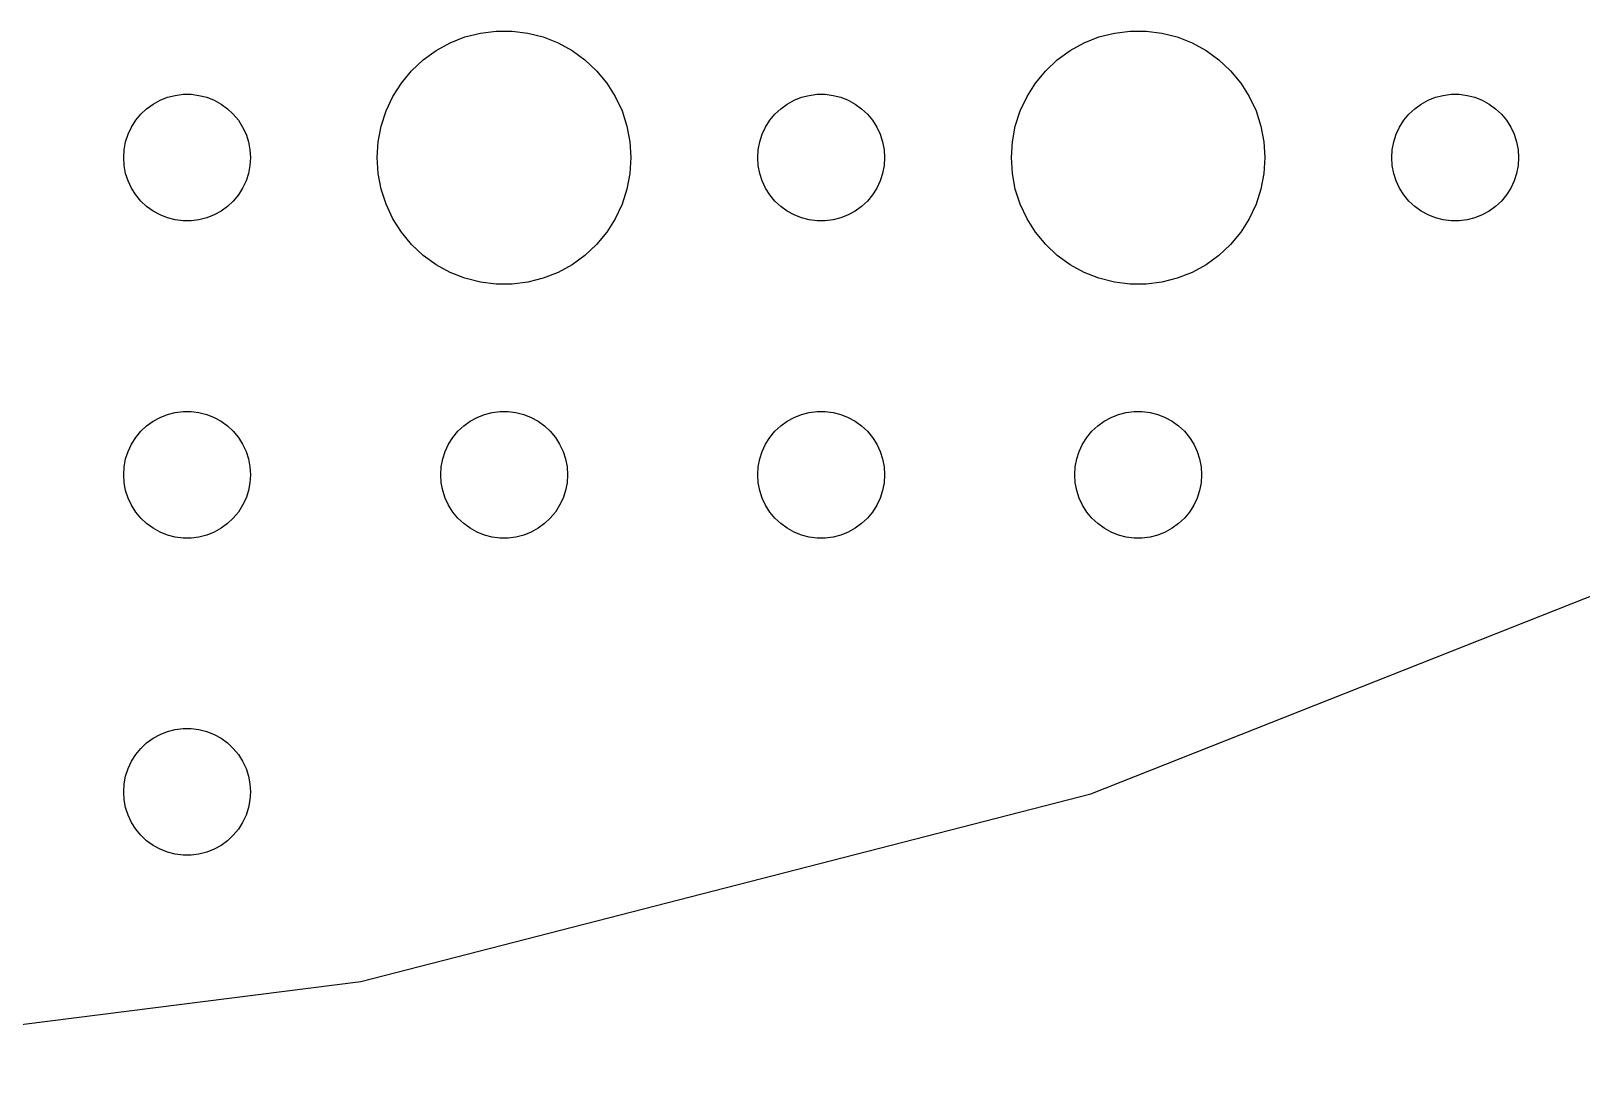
# Model space of a CAD drawing. Header units: metres. Extents: x -142 to 142, y -142 to 142.
# Drawn here: x 18.81 to 55.5, y -141.72 to -117.01 of the extents above; entities that cross this region are included whole.
import ezdxf

# ---------------------------------------------------------------- set-up
doc = ezdxf.new("R2010")
doc.units = ezdxf.units.M

msp = doc.modelspace()

# ---------------------------------------------------------------- linework, layer by layer
for p, q in [((29.4379, -117.053), (29.8116, -117.006)), ((29.8116, -117.006), (30.1884, -117.006)), ((30.1884, -117.006), (30.5621, -117.053)), ((44.4379, -117.053), (44.8116, -117.006)), ((44.8116, -117.006), (45.1884, -117.006)), ((45.1884, -117.006), (45.5621, -117.053)), ((28.3925, -117.467), (28.7227, -117.286)), ((28.7227, -117.286), (29.0729, -117.147)), ((29.0729, -117.147), (29.4379, -117.053)), ((30.5621, -117.053), (30.927, -117.147)), ((30.927, -117.147), (31.2773, -117.286)), ((31.2773, -117.286), (31.6075, -117.467)), ((43.3925, -117.467), (43.7227, -117.286)), ((43.7227, -117.286), (44.0729, -117.147)), ((44.0729, -117.147), (44.4379, -117.053)), ((45.5621, -117.053), (45.927, -117.147)), ((45.927, -117.147), (46.2773, -117.286)), ((46.2773, -117.286), (46.6075, -117.467)), ((27.8131, -117.946), (28.0877, -117.688)), ((28.0877, -117.688), (28.3925, -117.467)), ((31.6075, -117.467), (31.9123, -117.688)), ((31.9123, -117.688), (32.1869, -117.946)), ((42.8131, -117.946), (43.0877, -117.688)), ((43.0877, -117.688), (43.3925, -117.467)), ((46.6075, -117.467), (46.9123, -117.688)), ((46.9123, -117.688), (47.1869, -117.946)), ((27.5729, -118.237), (27.8131, -117.946)), ((32.1869, -117.946), (32.427, -118.237)), ((42.5729, -118.237), (42.8131, -117.946)), ((47.1869, -117.946), (47.427, -118.237)), ((22.2189, -118.527), (22.4058, -118.503)), ((22.4058, -118.503), (22.5942, -118.503)), ((22.5942, -118.503), (22.7811, -118.527)), ((27.3711, -118.555), (27.5729, -118.237)), ((32.427, -118.237), (32.6289, -118.555)), ((37.2189, -118.527), (37.4058, -118.503)), ((37.4058, -118.503), (37.5942, -118.503)), ((37.5942, -118.503), (37.7811, -118.527)), ((42.3711, -118.555), (42.5729, -118.237)), ((47.427, -118.237), (47.6289, -118.555)), ((52.2189, -118.527), (52.4058, -118.503)), ((52.4058, -118.503), (52.5942, -118.503)), ((52.5942, -118.503), (52.7811, -118.527)), ((21.4065, -118.973), (21.5439, -118.844)), ((21.5439, -118.844), (21.6963, -118.734)), ((21.6963, -118.734), (21.8613, -118.643)), ((21.8613, -118.643), (22.0365, -118.573)), ((22.0365, -118.573), (22.2189, -118.527)), ((22.7811, -118.527), (22.9635, -118.573)), ((22.9635, -118.573), (23.1387, -118.643)), ((23.1387, -118.643), (23.3037, -118.734)), ((23.3037, -118.734), (23.4561, -118.844)), ((23.4561, -118.844), (23.5934, -118.973)), ((27.2107, -118.896), (27.3711, -118.555)), ((32.6289, -118.555), (32.7893, -118.896)), ((36.4065, -118.973), (36.5439, -118.844)), ((36.5439, -118.844), (36.6963, -118.734)), ((36.6963, -118.734), (36.8613, -118.643)), ((36.8613, -118.643), (37.0365, -118.573)), ((37.0365, -118.573), (37.2189, -118.527)), ((37.7811, -118.527), (37.9635, -118.573)), ((37.9635, -118.573), (38.1387, -118.643)), ((38.1387, -118.643), (38.3037, -118.734)), ((38.3037, -118.734), (38.4561, -118.844)), ((38.4561, -118.844), (38.5934, -118.973)), ((42.2107, -118.896), (42.3711, -118.555)), ((47.6289, -118.555), (47.7893, -118.896)), ((51.4065, -118.973), (51.5439, -118.844)), ((51.5439, -118.844), (51.6963, -118.734)), ((51.6963, -118.734), (51.8613, -118.643)), ((51.8613, -118.643), (52.0365, -118.573)), ((52.0365, -118.573), (52.2189, -118.527)), ((52.7811, -118.527), (52.9635, -118.573)), ((52.9635, -118.573), (53.1387, -118.643)), ((53.1387, -118.643), (53.3037, -118.734)), ((53.3037, -118.734), (53.4561, -118.844)), ((53.4561, -118.844), (53.5934, -118.973)), ((21.1855, -119.277), (21.2865, -119.118)), ((21.2865, -119.118), (21.4065, -118.973)), ((23.5934, -118.973), (23.7135, -119.118)), ((23.7135, -119.118), (23.8145, -119.277)), ((27.0942, -119.254), (27.2107, -118.896)), ((32.7893, -118.896), (32.9057, -119.254)), ((36.1855, -119.277), (36.2865, -119.118)), ((36.2865, -119.118), (36.4065, -118.973)), ((38.5934, -118.973), (38.7135, -119.118)), ((38.7135, -119.118), (38.8145, -119.277)), ((42.0942, -119.254), (42.2107, -118.896)), ((47.7893, -118.896), (47.9057, -119.254)), ((51.1855, -119.277), (51.2865, -119.118)), ((51.2865, -119.118), (51.4065, -118.973)), ((53.5934, -118.973), (53.7135, -119.118)), ((53.7135, -119.118), (53.8145, -119.277)), ((21.0471, -119.627), (21.1053, -119.448)), ((21.1053, -119.448), (21.1855, -119.277)), ((23.8145, -119.277), (23.8947, -119.448)), ((23.8947, -119.448), (23.9529, -119.627)), ((27.0237, -119.624), (27.0942, -119.254)), ((32.9057, -119.254), (32.9763, -119.624)), ((36.0471, -119.627), (36.1053, -119.448)), ((36.1053, -119.448), (36.1855, -119.277)), ((38.8145, -119.277), (38.8947, -119.448)), ((38.8947, -119.448), (38.9529, -119.627)), ((42.0237, -119.624), (42.0942, -119.254)), ((47.9057, -119.254), (47.9763, -119.624)), ((51.0471, -119.627), (51.1053, -119.448)), ((51.1053, -119.448), (51.1855, -119.277)), ((53.8145, -119.277), (53.8947, -119.448)), ((53.8947, -119.448), (53.9529, -119.627)), ((21, -120), (21.0118, -119.812)), ((21.0118, -119.812), (21.0471, -119.627)), ((23.9529, -119.627), (23.9882, -119.812)), ((23.9882, -119.812), (24, -120)), ((27, -120), (27.0237, -119.624)), ((32.9763, -119.624), (33, -120)), ((36, -120), (36.0118, -119.812)), ((36.0118, -119.812), (36.0471, -119.627)), ((38.9529, -119.627), (38.9882, -119.812)), ((38.9882, -119.812), (39, -120)), ((42, -120), (42.0237, -119.624)), ((47.9763, -119.624), (48, -120)), ((51, -120), (51.0118, -119.812)), ((51.0118, -119.812), (51.0471, -119.627)), ((53.9529, -119.627), (53.9882, -119.812)), ((53.9882, -119.812), (54, -120)), ((21.0118, -120.188), (21, -120)), ((21.0471, -120.373), (21.0118, -120.188)), ((23.9882, -120.188), (23.9529, -120.373)), ((24, -120), (23.9882, -120.188)), ((27.0237, -120.376), (27, -120)), ((33, -120), (32.9763, -120.376)), ((36.0118, -120.188), (36, -120)), ((36.0471, -120.373), (36.0118, -120.188)), ((38.9882, -120.188), (38.9529, -120.373)), ((39, -120), (38.9882, -120.188)), ((42.0237, -120.376), (42, -120)), ((48, -120), (47.9763, -120.376)), ((51.0118, -120.188), (51, -120)), ((51.0471, -120.373), (51.0118, -120.188)), ((53.9882, -120.188), (53.9529, -120.373)), ((54, -120), (53.9882, -120.188)), ((21.1053, -120.552), (21.0471, -120.373)), ((21.1855, -120.723), (21.1053, -120.552)), ((23.8947, -120.552), (23.8145, -120.723)), ((23.9529, -120.373), (23.8947, -120.552)), ((27.0942, -120.746), (27.0237, -120.376)), ((32.9763, -120.376), (32.9057, -120.746)), ((36.1053, -120.552), (36.0471, -120.373)), ((36.1855, -120.723), (36.1053, -120.552)), ((38.8947, -120.552), (38.8145, -120.723)), ((38.9529, -120.373), (38.8947, -120.552)), ((42.0942, -120.746), (42.0237, -120.376)), ((47.9763, -120.376), (47.9057, -120.746)), ((51.1053, -120.552), (51.0471, -120.373)), ((51.1855, -120.723), (51.1053, -120.552)), ((53.8947, -120.552), (53.8145, -120.723)), ((53.9529, -120.373), (53.8947, -120.552)), ((21.2865, -120.882), (21.1855, -120.723)), ((21.4065, -121.027), (21.2865, -120.882)), ((21.5439, -121.156), (21.4065, -121.027)), ((23.5934, -121.027), (23.4561, -121.156)), ((23.7135, -120.882), (23.5934, -121.027)), ((23.8145, -120.723), (23.7135, -120.882)), ((27.2107, -121.104), (27.0942, -120.746)), ((32.9057, -120.746), (32.7893, -121.104)), ((36.2865, -120.882), (36.1855, -120.723)), ((36.4065, -121.027), (36.2865, -120.882)), ((36.5439, -121.156), (36.4065, -121.027)), ((38.5934, -121.027), (38.4561, -121.156)), ((38.7135, -120.882), (38.5934, -121.027)), ((38.8145, -120.723), (38.7135, -120.882)), ((42.2107, -121.104), (42.0942, -120.746)), ((47.9057, -120.746), (47.7893, -121.104)), ((51.2865, -120.882), (51.1855, -120.723)), ((51.4065, -121.027), (51.2865, -120.882)), ((51.5439, -121.156), (51.4065, -121.027)), ((53.5934, -121.027), (53.4561, -121.156)), ((53.7135, -120.882), (53.5934, -121.027)), ((53.8145, -120.723), (53.7135, -120.882)), ((21.6963, -121.266), (21.5439, -121.156)), ((21.8613, -121.357), (21.6963, -121.266)), ((22.0365, -121.427), (21.8613, -121.357)), ((22.2189, -121.473), (22.0365, -121.427)), ((22.9635, -121.427), (22.7811, -121.473)), ((23.1387, -121.357), (22.9635, -121.427)), ((23.3037, -121.266), (23.1387, -121.357)), ((23.4561, -121.156), (23.3037, -121.266)), ((27.3711, -121.445), (27.2107, -121.104)), ((27.5729, -121.763), (27.3711, -121.445)), ((32.6289, -121.445), (32.427, -121.763)), ((32.7893, -121.104), (32.6289, -121.445)), ((36.6963, -121.266), (36.5439, -121.156)), ((36.8613, -121.357), (36.6963, -121.266)), ((37.0365, -121.427), (36.8613, -121.357)), ((37.2189, -121.473), (37.0365, -121.427)), ((37.9635, -121.427), (37.7811, -121.473)), ((38.1387, -121.357), (37.9635, -121.427)), ((38.3037, -121.266), (38.1387, -121.357)), ((38.4561, -121.156), (38.3037, -121.266)), ((42.3711, -121.445), (42.2107, -121.104)), ((42.5729, -121.763), (42.3711, -121.445)), ((47.6289, -121.445), (47.427, -121.763)), ((47.7893, -121.104), (47.6289, -121.445)), ((51.6963, -121.266), (51.5439, -121.156)), ((51.8613, -121.357), (51.6963, -121.266)), ((52.0365, -121.427), (51.8613, -121.357)), ((52.2189, -121.473), (52.0365, -121.427)), ((52.9635, -121.427), (52.7811, -121.473)), ((53.1387, -121.357), (52.9635, -121.427)), ((53.3037, -121.266), (53.1387, -121.357)), ((53.4561, -121.156), (53.3037, -121.266)), ((22.4058, -121.497), (22.2189, -121.473)), ((22.5942, -121.497), (22.4058, -121.497)), ((22.7811, -121.473), (22.5942, -121.497)), ((27.8131, -122.054), (27.5729, -121.763)), ((32.427, -121.763), (32.1869, -122.054)), ((37.4058, -121.497), (37.2189, -121.473)), ((37.5942, -121.497), (37.4058, -121.497)), ((37.7811, -121.473), (37.5942, -121.497)), ((42.8131, -122.054), (42.5729, -121.763)), ((47.427, -121.763), (47.1869, -122.054)), ((52.4058, -121.497), (52.2189, -121.473)), ((52.5942, -121.497), (52.4058, -121.497)), ((52.7811, -121.473), (52.5942, -121.497)), ((28.0877, -122.312), (27.8131, -122.054)), ((32.1869, -122.054), (31.9123, -122.312)), ((43.0877, -122.312), (42.8131, -122.054)), ((47.1869, -122.054), (46.9123, -122.312)), ((28.3925, -122.533), (28.0877, -122.312)), ((28.7227, -122.714), (28.3925, -122.533)), ((31.6075, -122.533), (31.2773, -122.714)), ((31.9123, -122.312), (31.6075, -122.533)), ((43.3925, -122.533), (43.0877, -122.312)), ((43.7227, -122.714), (43.3925, -122.533)), ((46.6075, -122.533), (46.2773, -122.714)), ((46.9123, -122.312), (46.6075, -122.533)), ((29.0729, -122.853), (28.7227, -122.714)), ((29.4379, -122.947), (29.0729, -122.853)), ((30.927, -122.853), (30.5621, -122.947)), ((31.2773, -122.714), (30.927, -122.853)), ((44.0729, -122.853), (43.7227, -122.714)), ((44.4379, -122.947), (44.0729, -122.853)), ((45.927, -122.853), (45.5621, -122.947)), ((46.2773, -122.714), (45.927, -122.853)), ((29.8116, -122.994), (29.4379, -122.947)), ((30.1884, -122.994), (29.8116, -122.994)), ((30.5621, -122.947), (30.1884, -122.994)), ((44.8116, -122.994), (44.4379, -122.947)), ((45.1884, -122.994), (44.8116, -122.994)), ((45.5621, -122.947), (45.1884, -122.994)), ((21.6963, -126.234), (21.8613, -126.143)), ((21.8613, -126.143), (22.0365, -126.073)), ((22.0365, -126.073), (22.2189, -126.027)), ((22.2189, -126.027), (22.4058, -126.003)), ((22.4058, -126.003), (22.5942, -126.003)), ((22.5942, -126.003), (22.7811, -126.027)), ((22.7811, -126.027), (22.9635, -126.073)), ((22.9635, -126.073), (23.1387, -126.143)), ((23.1387, -126.143), (23.3037, -126.234)), ((29.1963, -126.234), (29.3613, -126.143)), ((29.3613, -126.143), (29.5365, -126.073)), ((29.5365, -126.073), (29.7189, -126.027)), ((29.7189, -126.027), (29.9058, -126.003)), ((29.9058, -126.003), (30.0942, -126.003)), ((30.0942, -126.003), (30.2811, -126.027)), ((30.2811, -126.027), (30.4635, -126.073)), ((30.4635, -126.073), (30.6387, -126.143)), ((30.6387, -126.143), (30.8037, -126.234)), ((36.6963, -126.234), (36.8613, -126.143)), ((36.8613, -126.143), (37.0365, -126.073)), ((37.0365, -126.073), (37.2189, -126.027)), ((37.2189, -126.027), (37.4058, -126.003)), ((37.4058, -126.003), (37.5942, -126.003)), ((37.5942, -126.003), (37.7811, -126.027)), ((37.7811, -126.027), (37.9635, -126.073)), ((37.9635, -126.073), (38.1387, -126.143)), ((38.1387, -126.143), (38.3037, -126.234)), ((44.1963, -126.234), (44.3613, -126.143)), ((44.3613, -126.143), (44.5365, -126.073)), ((44.5365, -126.073), (44.7189, -126.027)), ((44.7189, -126.027), (44.9058, -126.003)), ((44.9058, -126.003), (45.0942, -126.003)), ((45.0942, -126.003), (45.2811, -126.027)), ((45.2811, -126.027), (45.4635, -126.073)), ((45.4635, -126.073), (45.6387, -126.143)), ((45.6387, -126.143), (45.8037, -126.234)), ((21.2865, -126.618), (21.4065, -126.473)), ((21.4065, -126.473), (21.5439, -126.344)), ((21.5439, -126.344), (21.6963, -126.234)), ((23.3037, -126.234), (23.4561, -126.344)), ((23.4561, -126.344), (23.5934, -126.473)), ((23.5934, -126.473), (23.7135, -126.618)), ((28.7865, -126.618), (28.9065, -126.473)), ((28.9065, -126.473), (29.0439, -126.344)), ((29.0439, -126.344), (29.1963, -126.234)), ((30.8037, -126.234), (30.9561, -126.344)), ((30.9561, -126.344), (31.0934, -126.473)), ((31.0934, -126.473), (31.2135, -126.618)), ((36.2865, -126.618), (36.4065, -126.473)), ((36.4065, -126.473), (36.5439, -126.344)), ((36.5439, -126.344), (36.6963, -126.234)), ((38.3037, -126.234), (38.4561, -126.344)), ((38.4561, -126.344), (38.5934, -126.473)), ((38.5934, -126.473), (38.7135, -126.618)), ((43.7865, -126.618), (43.9065, -126.473)), ((43.9065, -126.473), (44.0439, -126.344)), ((44.0439, -126.344), (44.1963, -126.234)), ((45.8037, -126.234), (45.9561, -126.344)), ((45.9561, -126.344), (46.0934, -126.473)), ((46.0934, -126.473), (46.2135, -126.618)), ((21.0471, -127.127), (21.1053, -126.948)), ((21.1053, -126.948), (21.1855, -126.777)), ((21.1855, -126.777), (21.2865, -126.618)), ((23.7135, -126.618), (23.8145, -126.777)), ((23.8145, -126.777), (23.8947, -126.948)), ((23.8947, -126.948), (23.9529, -127.127)), ((28.5471, -127.127), (28.6053, -126.948)), ((28.6053, -126.948), (28.6855, -126.777)), ((28.6855, -126.777), (28.7865, -126.618)), ((31.2135, -126.618), (31.3145, -126.777)), ((31.3145, -126.777), (31.3947, -126.948)), ((31.3947, -126.948), (31.4529, -127.127)), ((36.0471, -127.127), (36.1053, -126.948)), ((36.1053, -126.948), (36.1855, -126.777)), ((36.1855, -126.777), (36.2865, -126.618)), ((38.7135, -126.618), (38.8145, -126.777)), ((38.8145, -126.777), (38.8947, -126.948)), ((38.8947, -126.948), (38.9529, -127.127)), ((43.5471, -127.127), (43.6053, -126.948)), ((43.6053, -126.948), (43.6855, -126.777)), ((43.6855, -126.777), (43.7865, -126.618)), ((46.2135, -126.618), (46.3145, -126.777)), ((46.3145, -126.777), (46.3947, -126.948)), ((46.3947, -126.948), (46.4529, -127.127)), ((21, -127.5), (21.0118, -127.312)), ((21.0118, -127.312), (21.0471, -127.127)), ((23.9529, -127.127), (23.9882, -127.312)), ((23.9882, -127.312), (24, -127.5)), ((28.5, -127.5), (28.5118, -127.312)), ((28.5118, -127.312), (28.5471, -127.127)), ((31.4529, -127.127), (31.4882, -127.312)), ((31.4882, -127.312), (31.5, -127.5)), ((36, -127.5), (36.0118, -127.312)), ((36.0118, -127.312), (36.0471, -127.127)), ((38.9529, -127.127), (38.9882, -127.312)), ((38.9882, -127.312), (39, -127.5)), ((43.5, -127.5), (43.5118, -127.312)), ((43.5118, -127.312), (43.5471, -127.127)), ((46.4529, -127.127), (46.4882, -127.312)), ((46.4882, -127.312), (46.5, -127.5)), ((21.0118, -127.688), (21, -127.5)), ((21.0471, -127.873), (21.0118, -127.688)), ((23.9882, -127.688), (23.9529, -127.873)), ((24, -127.5), (23.9882, -127.688)), ((28.5118, -127.688), (28.5, -127.5)), ((28.5471, -127.873), (28.5118, -127.688)), ((31.4882, -127.688), (31.4529, -127.873)), ((31.5, -127.5), (31.4882, -127.688)), ((36.0118, -127.688), (36, -127.5)), ((36.0471, -127.873), (36.0118, -127.688)), ((38.9882, -127.688), (38.9529, -127.873)), ((39, -127.5), (38.9882, -127.688)), ((43.5118, -127.688), (43.5, -127.5)), ((43.5471, -127.873), (43.5118, -127.688)), ((46.4882, -127.688), (46.4529, -127.873)), ((46.5, -127.5), (46.4882, -127.688)), ((21.1053, -128.052), (21.0471, -127.873)), ((21.1855, -128.223), (21.1053, -128.052)), ((23.8947, -128.052), (23.8145, -128.223)), ((23.9529, -127.873), (23.8947, -128.052)), ((28.6053, -128.052), (28.5471, -127.873)), ((28.6855, -128.223), (28.6053, -128.052)), ((31.3947, -128.052), (31.3145, -128.223)), ((31.4529, -127.873), (31.3947, -128.052)), ((36.1053, -128.052), (36.0471, -127.873)), ((36.1855, -128.223), (36.1053, -128.052)), ((38.8947, -128.052), (38.8145, -128.223)), ((38.9529, -127.873), (38.8947, -128.052)), ((43.6053, -128.052), (43.5471, -127.873)), ((43.6855, -128.223), (43.6053, -128.052)), ((46.3947, -128.052), (46.3145, -128.223)), ((46.4529, -127.873), (46.3947, -128.052)), ((21.2865, -128.382), (21.1855, -128.223)), ((21.4065, -128.527), (21.2865, -128.382)), ((23.7135, -128.382), (23.5934, -128.527)), ((23.8145, -128.223), (23.7135, -128.382)), ((28.7865, -128.382), (28.6855, -128.223)), ((28.9065, -128.527), (28.7865, -128.382)), ((31.2135, -128.382), (31.0934, -128.527)), ((31.3145, -128.223), (31.2135, -128.382)), ((36.2865, -128.382), (36.1855, -128.223)), ((36.4065, -128.527), (36.2865, -128.382)), ((38.7135, -128.382), (38.5934, -128.527)), ((38.8145, -128.223), (38.7135, -128.382)), ((43.7865, -128.382), (43.6855, -128.223)), ((43.9065, -128.527), (43.7865, -128.382)), ((46.2135, -128.382), (46.0934, -128.527)), ((46.3145, -128.223), (46.2135, -128.382)), ((21.5439, -128.656), (21.4065, -128.527)), ((21.6963, -128.766), (21.5439, -128.656)), ((21.8613, -128.857), (21.6963, -128.766)), ((23.3037, -128.766), (23.1387, -128.857)), ((23.4561, -128.656), (23.3037, -128.766)), ((23.5934, -128.527), (23.4561, -128.656)), ((29.0439, -128.656), (28.9065, -128.527)), ((29.1963, -128.766), (29.0439, -128.656)), ((29.3613, -128.857), (29.1963, -128.766)), ((30.8037, -128.766), (30.6387, -128.857)), ((30.9561, -128.656), (30.8037, -128.766)), ((31.0934, -128.527), (30.9561, -128.656)), ((36.5439, -128.656), (36.4065, -128.527)), ((36.6963, -128.766), (36.5439, -128.656)), ((36.8613, -128.857), (36.6963, -128.766)), ((38.3037, -128.766), (38.1387, -128.857)), ((38.4561, -128.656), (38.3037, -128.766)), ((38.5934, -128.527), (38.4561, -128.656)), ((43.8804, -135.05), (60.4606, -128.485)), ((44.0439, -128.656), (43.9065, -128.527)), ((44.1963, -128.766), (44.0439, -128.656)), ((44.3613, -128.857), (44.1963, -128.766)), ((45.8037, -128.766), (45.6387, -128.857)), ((45.9561, -128.656), (45.8037, -128.766)), ((46.0934, -128.527), (45.9561, -128.656)), ((22.0365, -128.927), (21.8613, -128.857)), ((22.2189, -128.973), (22.0365, -128.927)), ((22.4058, -128.997), (22.2189, -128.973)), ((22.5942, -128.997), (22.4058, -128.997)), ((22.7811, -128.973), (22.5942, -128.997)), ((22.9635, -128.927), (22.7811, -128.973)), ((23.1387, -128.857), (22.9635, -128.927)), ((29.5365, -128.927), (29.3613, -128.857)), ((29.7189, -128.973), (29.5365, -128.927)), ((29.9058, -128.997), (29.7189, -128.973)), ((30.0942, -128.997), (29.9058, -128.997)), ((30.2811, -128.973), (30.0942, -128.997)), ((30.4635, -128.927), (30.2811, -128.973)), ((30.6387, -128.857), (30.4635, -128.927)), ((37.0365, -128.927), (36.8613, -128.857)), ((37.2189, -128.973), (37.0365, -128.927)), ((37.4058, -128.997), (37.2189, -128.973)), ((37.5942, -128.997), (37.4058, -128.997)), ((37.7811, -128.973), (37.5942, -128.997)), ((37.9635, -128.927), (37.7811, -128.973)), ((38.1387, -128.857), (37.9635, -128.927)), ((44.5365, -128.927), (44.3613, -128.857)), ((44.7189, -128.973), (44.5365, -128.927)), ((44.9058, -128.997), (44.7189, -128.973)), ((45.0942, -128.997), (44.9058, -128.997)), ((45.2811, -128.973), (45.0942, -128.997)), ((45.4635, -128.927), (45.2811, -128.973)), ((45.6387, -128.857), (45.4635, -128.927)), ((22.0365, -133.573), (22.2189, -133.527)), ((22.2189, -133.527), (22.4058, -133.503)), ((22.4058, -133.503), (22.5942, -133.503)), ((22.5942, -133.503), (22.7811, -133.527)), ((22.7811, -133.527), (22.9635, -133.573)), ((21.4065, -133.973), (21.5439, -133.844)), ((21.5439, -133.844), (21.6963, -133.734)), ((21.6963, -133.734), (21.8613, -133.643)), ((21.8613, -133.643), (22.0365, -133.573)), ((22.9635, -133.573), (23.1387, -133.643)), ((23.1387, -133.643), (23.3037, -133.734)), ((23.3037, -133.734), (23.4561, -133.844)), ((23.4561, -133.844), (23.5934, -133.973)), ((21.1053, -134.448), (21.1855, -134.277)), ((21.1855, -134.277), (21.2865, -134.118)), ((21.2865, -134.118), (21.4065, -133.973)), ((23.5934, -133.973), (23.7135, -134.118)), ((23.7135, -134.118), (23.8145, -134.277)), ((23.8145, -134.277), (23.8947, -134.448)), ((21.0118, -134.812), (21.0471, -134.627)), ((21.0471, -134.627), (21.1053, -134.448)), ((23.8947, -134.448), (23.9529, -134.627)), ((23.9529, -134.627), (23.9882, -134.812)), ((21, -135), (21.0118, -134.812)), ((21.0118, -135.188), (21, -135)), ((23.9882, -134.812), (24, -135)), ((24, -135), (23.9882, -135.188)), ((21.0471, -135.373), (21.0118, -135.188)), ((21.1053, -135.552), (21.0471, -135.373)), ((23.9529, -135.373), (23.8947, -135.552)), ((23.9882, -135.188), (23.9529, -135.373)), ((26.6081, -139.485), (43.8804, -135.05)), ((21.1855, -135.723), (21.1053, -135.552)), ((21.2865, -135.882), (21.1855, -135.723)), ((23.8145, -135.723), (23.7135, -135.882)), ((23.8947, -135.552), (23.8145, -135.723)), ((21.4065, -136.027), (21.2865, -135.882)), ((21.5439, -136.156), (21.4065, -136.027)), ((23.5934, -136.027), (23.4561, -136.156)), ((23.7135, -135.882), (23.5934, -136.027)), ((21.6963, -136.266), (21.5439, -136.156)), ((21.8613, -136.357), (21.6963, -136.266)), ((22.0365, -136.427), (21.8613, -136.357)), ((22.2189, -136.473), (22.0365, -136.427)), ((22.4058, -136.497), (22.2189, -136.473)), ((22.7811, -136.473), (22.5942, -136.497)), ((22.9635, -136.427), (22.7811, -136.473)), ((23.1387, -136.357), (22.9635, -136.427)), ((23.3037, -136.266), (23.1387, -136.357)), ((23.4561, -136.156), (23.3037, -136.266)), ((22.5942, -136.497), (22.4058, -136.497)), ((8.91624, -141.72), (26.6081, -139.485))]:
    msp.add_line(p, q)

doc.saveas('drawing.dxf')
